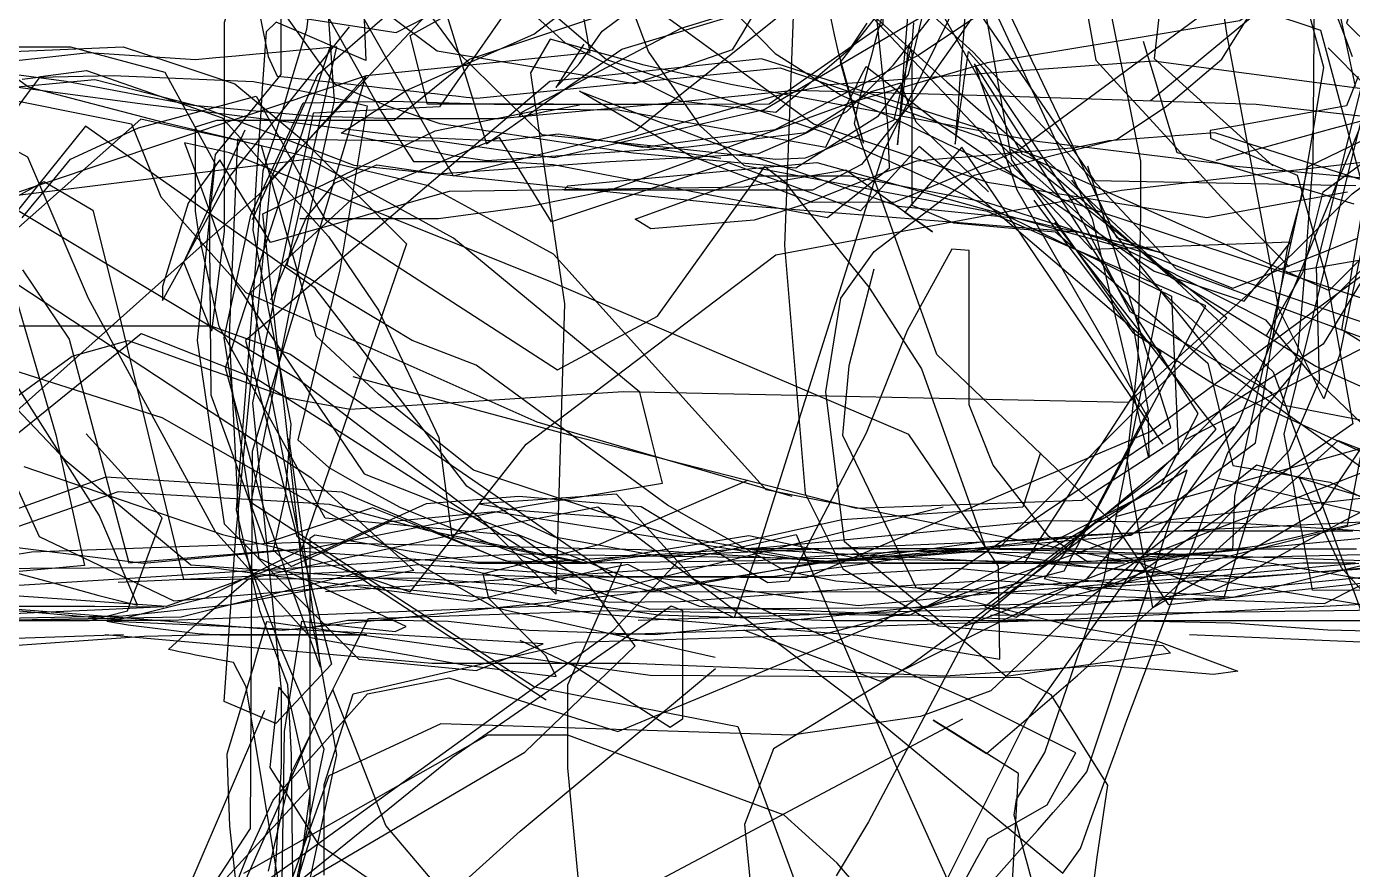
# Model space of a CAD drawing. Header units: metres. Extents: x 30 to 6769, y 117 to 5736.
# Drawn here: x 3719 to 4340, y 1715 to 2110 of the extents above; entities that cross this region are included whole.
import ezdxf

# ---------------------------------------------------------------- set-up
doc = ezdxf.new("R2010")
doc.units = ezdxf.units.M
doc.layers.add('FLOOR_0', color=1, linetype='Continuous')
doc.layers.add('FLOOR_1', color=2, linetype='Continuous')

msp = doc.modelspace()

# ---------------------------------------------------------------- linework, layer by layer
at = {"layer": 'FLOOR_0', "color": 4}
for points in [[(3825.21, 1611.72), (3858.65, 1771.78), (3838.09, 1819.96), (3835.4, 1827.15), (3832.7, 1834.33), (3830.01, 1841.52), (3827.32, 1848.71), (3824.62, 1855.89), (3821.93, 1863.08), (3819.24, 1870.26), (3814.31, 1965.42), (3818.22, 2057.21), (3911.91, 2056.32), (3966.42, 2048.53), (4064.72, 2071.04), (4149.1, 2120.68), (4157.83, 2151.25), (4166.56, 2181.82), (4168.93, 2235.31), (4128.81, 2386.53), (4164.17, 2372.34), (4220.72, 2357.02), (4356.05, 2293.33)], [(3816.31, 1697.8), (3853.56, 1781.31), (3866.46, 1807.12), (3879.36, 1832.93), (3992.73, 1836.61), (4132.41, 1834.37), (4250.09, 1894.71), (4267.84, 1928.87), (4163.17, 2092.44), (4182.84, 2033.4), (4244.43, 1926.62), (4244.76, 1908.09), (4218.47, 2019.44), (4134.87, 2198.26), (4133.71, 2312.22), (4133.71, 2374.03), (4143.19, 2382.09), (4157.02, 2372.21), (4170.84, 2362.33), (4206.22, 2349.63), (4296.68, 2332.62), (4393.12, 2292.65)], [(3596.23, 2335.55), (3786.02, 2298.53), (3843.44, 2173.13), (3919, 2039.96), (4004.35, 2061.24), (4087, 2127.18), (4150.3, 2127.18), (4167.08, 2146.12), (4181.15, 2166.23), (4195.23, 2186.35), (4259.34, 2284.06), (4380.84, 2224.37)], [(4132.14, 2120.13), (4131.1, 2106.66), (4130.07, 2093.19), (4129.03, 2079.72), (4128, 2066.26), (4127.12, 2054.4), (4129.72, 2077.79), (4132.32, 2101.19), (4133.71, 2097.33), (4133.71, 2061.81), (4133.71, 2026.29), (4153.25, 2018.05), (4177.12, 2015.88), (4201, 2013.71), (4272.28, 1952.29), (4284.04, 1904.45), (4329.53, 1896.73), (4451.7, 1838.66)], [(4251.34, 1914.49), (4157.11, 2053.37), (4130.48, 2023.03), (4143.44, 2013.78), (4102.87, 2042.64), (4055.31, 2034.71), (3917.24, 2032.71), (3900.51, 2027.93), (3883.78, 2023.15), (3867.05, 2018.37), (3850.32, 2013.58), (3833.59, 2008.8), (3809.81, 2047.51), (3794.97, 2027.15), (3783.01, 1988.28), (3783.08, 1981.69), (3791.06, 1996.32), (3799.04, 2010.96), (3807.02, 2025.6), (3815, 2040.24), (3870.6, 2109.72)], [(4179.22, 1678.83), (4183.77, 1760.39), (4152.43, 1779.99), (4143.75, 1785.41), (4168.69, 1769.82), (4211.39, 1806.21), (4333.28, 1916.23), (4411.6, 1885.87), (4437.7, 1858.48), (4408.09, 1839.97), (4390.21, 1791.49), (4389.75, 1704.61)], [(4374.9, 1892.39), (4254.89, 1879.03), (4141.58, 1838.66), (4013.29, 1825.24), (3954.41, 1827.28), (3916.69, 1831.47), (3892.35, 1831.95), (3869.73, 1831.95), (3852.04, 1828.57), (3852.04, 1813.06), (3852.04, 1797.55), (3852.04, 1782.04), (3852.04, 1766.53), (3852.04, 1751.02), (3847.26, 1715.7), (3836.08, 1598.33)], [(4104.03, 1651.9), (4143.2, 1682.63), (4148.47, 1692.12), (4153.73, 1701.6), (4159, 1711.08), (4164.26, 1720.56), (4169.53, 1730.04), (4197.08, 1745.73), (4210.51, 1770.05), (4162.46, 1794.09), (4031.84, 1851.2), (3995.58, 1891.09), (3963.29, 1888.79), (3931.01, 1886.48), (3948.51, 1883.53), (3995.07, 1880.2)], [(3995.42, 1609.03), (3887.5, 1736.04), (3862.77, 1799.75), (3856.23, 1786.65), (3849.68, 1773.54), (3843.13, 1760.44), (3832.52, 1714.76)]]:
    msp.add_lwpolyline(points, dxfattribs=at)
at = {"layer": 'FLOOR_0', "color": 1}
for points in [[(4299.8, 1965.24), (4316.97, 1995.02), (4326.32, 2032.44), (4454.16, 2126.35), (4595.84, 2160.73), (4535.3, 2156.67), (4333.32, 2294.81), (4169.2, 2334.73), (4102.63, 2364.95), (4095.43, 2358.54), (4088.22, 2352.14), (4081.02, 2345.73), (4073.82, 2339.33), (4066.61, 2332.92), (4059.41, 2326.52), (4052.21, 2320.11), (4003.09, 2315.06), (3805.81, 2338.18)], [(3666.41, 2329.53), (3842.8, 2223.66), (3928.53, 2173.05), (4116.1, 2114.6), (4150.09, 2083.96), (4254.79, 1992.77), (4322.84, 1950.86), (4380.78, 1925.06), (4463.24, 1891.95), (4561.2, 1833.25), (4600.15, 1796.89), (4590.05, 1791.84), (4579.96, 1786.79), (4569.86, 1781.74), (4559.77, 1776.69), (4549.67, 1771.64), (4539.58, 1766.59), (4529.48, 1761.54), (4424.38, 1744.07), (4421.09, 1586.84)], [(3838.63, 1679.44), (3840.14, 1780.01), (3848.24, 1831.63), (3870.11, 1829.2), (3891.98, 1826.77), (3897.13, 1829.2), (3874.16, 1839.8), (3851.19, 1850.41), (3828.22, 1861.01), (3811.8, 1964.21), (3824.34, 2021.65), (3848.93, 2074.16), (3890.54, 2074.9), (3938.31, 2073.5), (3986.22, 2073.5), (4027.1, 2073.5), (4066.99, 2073.72), (4120.3, 2110.87), (4120.3, 2129.88), (4120.3, 2148.88), (4120.3, 2167.88), (4152.69, 2245.68), (4309.29, 2265.05), (4384.45, 2184.98)], [(3864.12, 2175.15), (3920.82, 2098.29), (3960.59, 2059.29), (3974.46, 2057.9), (3988.32, 2056.51), (4002.18, 2055.13), (4016.04, 2053.74), (4070.07, 2047.78), (4084, 2048.36), (4088.62, 2050.34), (4093.24, 2052.32), (4097.86, 2054.3), (4102.47, 2056.28), (4107.09, 2058.26), (4111.71, 2060.24), (4116.33, 2062.22), (4120.94, 2064.2), (4125.56, 2066.17), (4133.85, 2102.05), (4134.65, 2111.58)], [(3664.97, 973.48), (3608.75, 1153.68), (3545.65, 1342.92), (3530.48, 1414.34), (3514.78, 1419.78), (3499.04, 1423.72), (3483.29, 1427.66), (3467.55, 1431.59), (3451.8, 1435.53), (3447.6, 1554.41), (3452.09, 1630.93), (3586.77, 1637.37), (3764.69, 1643.91), (3824.24, 1734.59), (3825.21, 1911.19), (3878.35, 2086.92), (3983.18, 2097.61), (3972.48, 2157.35)], [(3980.26, 2101.54), (3967.16, 2081.32), (3968.55, 2082.71), (3969.94, 2084.11), (3971.33, 2085.5), (3972.72, 2086.89), (3974.11, 2088.28), (3975.5, 2089.67), (3976.89, 2091.06), (3978.28, 2092.45), (3988.83, 2107.69), (4050.86, 2154.02)], [(4095.78, 2113.43), (4097.45, 2105.94), (4099.11, 2098.45), (4110.99, 2055.79), (4111.12, 2055.31), (4108.42, 2064.78), (4105.72, 2074.24), (4103.01, 2083.71), (4100.31, 2093.17), (4135.26, 2137.89)], [(4147.77, 2115.99), (4160.28, 2094.08), (4172.8, 2072.17), (4185.31, 2050.26), (4329.18, 1986.28), (4396.49, 2053.63)], [(3700.3, 1617.24), (3842.83, 1718.13), (3994.09, 1827.37), (4024.48, 1859.85), (4031.38, 1861.39), (4038.28, 1862.92), (4045.18, 1864.45), (4052.08, 1865.99), (4058.98, 1867.52), (4065.87, 1869.06), (4072.77, 1870.59), (4079.67, 1872.12), (4123.72, 1769.54), (4150.38, 1710.97), (4162.69, 1735.61), (4175, 1760.24), (4187.31, 1784.88), (4286.8, 1925.11), (4348.54, 2074.39)], [(4055.01, 1827.52), (4119.04, 1803.58), (4215.78, 1851.59), (4276.21, 1921.44), (4200.78, 2018.15)], [(4554.74, 1885.63), (4352.5, 1904.16), (4158.81, 1829.38)], [(4218.97, 1709.19), (4220.49, 1721.3), (4225.45, 1754.89), (4220.16, 1763.35), (4214.88, 1771.81), (4209.59, 1780.27), (4204.3, 1788.73), (4199.02, 1797.19), (4184.55, 1805.11), (4011.33, 1806.16), (3831.72, 1831.27), (3830.17, 1826.11), (3828.62, 1820.95), (3827.08, 1815.8), (3825.53, 1810.64), (3823.98, 1805.48), (3822.44, 1800.32), (3820.89, 1795.16), (3819.34, 1790), (3817.8, 1784.85), (3816.25, 1779.69), (3814.7, 1774.53), (3813.16, 1769.37), (3814.43, 1735.92), (3831.31, 1579.43)]]:
    msp.add_lwpolyline(points, dxfattribs=at)
at = {"layer": 'FLOOR_0', "color": 2}
for points in [[(3858.75, 1712.81), (3858.75, 1755.22), (3872.29, 1797.71), (3976.31, 1821.9), (4091.32, 1825.24), (4205.01, 1855.26), (4271.34, 1979.17), (4169.14, 2023.31), (4055.38, 2044.62), (4034.92, 2063.26), (4022.74, 2080.66), (4010.57, 2098.06), (3999.58, 2127.18), (4022.96, 2257.73), (4055.81, 2360.1), (4072.39, 2347.65), (4088.97, 2335.21), (4105.56, 2322.77), (4227.49, 2315.06), (4350.7, 2305.55)], [(3538.58, 2341.9), (3748.6, 2327.51), (3876.33, 2263.52), (3948.53, 2222.2), (4021.75, 2146.53), (4069.86, 2097.13), (4100.72, 2077.74), (4128.26, 2065.49), (4204.14, 2029.05), (4393.73, 1966.59), (4462.52, 1942.95), (4473.6, 1938.02), (4484.68, 1933.1), (4495.76, 1928.17), (4506.84, 1923.25), (4544.94, 1916.28), (4616.34, 1880.07), (4511.13, 1827.53), (4522.18, 1797.88), (4598.12, 1791.69), (4790.99, 1680.85)], [(3635.9, 2321.89), (3817.5, 2253.2), (3875.56, 2186.21), (3933.97, 2162.83), (4045.41, 2154.02), (4107.61, 2147.33), (4125.92, 2130.85), (4144.22, 2114.36), (4162.53, 2097.88), (4257.45, 1996.54), (4346.78, 1963.57)], [(3630.88, 2318.65), (3727.15, 2301.57), (3791.17, 2279.95), (3843.38, 2202.23), (3838.1, 2187.43), (3832.82, 2172.64), (3827.53, 2157.84), (3822.25, 2143.04), (3816.97, 2128.25), (3811.8, 2111.73), (3811.8, 2013.95), (3806, 1967.24), (3793.05, 1999.63), (3821.73, 2061.46)], [(3810.66, 2203.27), (3885.72, 2069.62), (3900.55, 2046.66), (3911.17, 2046.66), (3921.79, 2046.66), (3932.41, 2046.66), (3943.03, 2046.66), (3965.83, 2045.35), (4094.25, 2020.45), (4098.41, 2023.78), (4102.57, 2027.11), (4106.73, 2030.44), (4110.9, 2033.77), (4115.06, 2037.1), (4119.22, 2040.43), (4123.38, 2043.76), (4122.6, 2064.31), (4106.89, 2214.9)], [(4045.66, 2115.04), (4025.7, 2108.9), (3951.1, 2069.62), (3949.78, 2067.56), (3953.84, 2068.38), (3957.9, 2069.19), (3961.96, 2070), (3966.02, 2070.81), (3970.08, 2071.63), (3974.13, 2072.44), (3978.19, 2073.25), (3965.97, 2073.5), (3946.34, 2073.5), (3926.72, 2073.5), (3907.09, 2073.5), (3898.99, 2105.68), (4009.02, 2166.69)], [(4160.54, 2159.53), (4180.49, 2047.49), (4237.72, 1967.54), (4244.46, 1930.42), (4216.36, 1877.17), (4195.7, 1851.67), (4198.26, 1851.03), (4200.83, 1850.39), (4203.39, 1849.75), (4205.96, 1849.11), (4208.52, 1848.47), (4211.09, 1847.82), (4213.66, 1847.18), (4216.22, 1846.54), (4218.79, 1845.9), (4264.64, 1862.87), (4310.6, 1911.63), (4315.27, 1922.55), (4319.95, 1933.47), (4324.63, 1944.4), (4323.22, 1997.59), (4355.03, 2124.79)], [(3849.32, 1709.78), (3952.6, 1770.32), (4004.31, 1820.09), (3982.74, 1848.45), (3949.96, 1871.4), (3859.18, 1879.82), (3809.56, 1969.52), (3799.95, 2012.8), (3798.39, 2023.49), (3798.39, 2027.87), (3798.39, 2032.24), (3798.39, 2036.62), (3798.39, 2040.99), (3798.39, 2045.37), (3798.39, 2049.74), (3798.39, 2054.12), (3798.39, 2058.49), (3798.39, 2062.87), (3808.38, 2066.03), (3891.51, 2066.03), (3926.78, 2094.49), (4004.31, 2120.23)], [(3707.89, 1639.53), (3764.88, 1643.6), (3918.81, 1767.99), (4021.15, 1838.79), (4026.41, 1836.58), (4026.41, 1826.44), (4026.41, 1816.3), (4026.41, 1806.16), (4026.41, 1796.01), (4026.41, 1785.87), (4020.69, 1781.91), (3997.86, 1796.45), (3975.04, 1810.98), (3950.38, 1822.53)]]:
    msp.add_lwpolyline(points, dxfattribs=at)
at = {"layer": 'FLOOR_0', "color": 3}
for points in [[(3546.86, 2335.19), (3762.36, 2300.94), (3823.44, 2268.66), (3867.53, 2237.78), (3935.04, 2174.93), (3945.73, 2119.68), (3912.7, 2072.2), (3853.47, 2069.32), (3825.21, 1933.83), (3833.21, 1852.35), (3838.63, 1799.55), (3838.63, 1763.81), (3836.12, 1720.03), (3826.02, 1595.49), (3829.89, 1587.74), (3833.76, 1580), (3837.64, 1572.25), (3841.51, 1564.5), (3845.38, 1556.76), (3849.25, 1549.01), (3929.92, 1537.86), (4021.02, 1587.81), (3959.71, 1687.85)], [(4156.8, 2284.68), (4155.09, 2316.24), (4156.85, 2289.89), (4158.61, 2263.55), (4160.36, 2237.2), (4160.54, 2155.31), (4229.59, 2011.13), (4380.16, 1959.28), (4516.18, 1916.77), (4661.82, 1899.88), (4756.51, 1908.62), (4855.8, 1889.69), (4962.43, 1888)], [(3825.2, 2019.62), (3855.7, 2087.33), (3977.38, 2192.78)], [(4170.94, 1709.46), (4178.18, 1717.61), (4185.43, 1725.77), (4192.67, 1733.92), (4199.91, 1742.07), (4207.15, 1750.22), (4215.7, 1761.17), (4262.62, 1902.27), (4198.96, 1865.5), (4056.94, 1865.5), (4186.45, 1858.79), (4250.42, 1957.17), (4137.19, 2053.63), (4109.8, 2023.65), (4078.9, 2034.89), (4048.01, 2046.13), (3965.03, 2018.43), (3940.81, 2057.95), (3929.29, 2053.15), (3917.76, 2048.34), (3906.23, 2043.53), (3894.7, 2038.73), (3883.18, 2033.92), (3871.65, 2029.12), (3824.31, 1985.37), (3847.17, 1869.13), (3862.18, 1811.52), (3836.09, 1783.71), (3811.8, 1794.12), (3817.29, 1871.6), (3833.65, 2038.14), (3927.31, 2137.45)], [(3985.38, 1629.5), (3972.76, 1762.98), (3972.76, 1801.79), (3997.79, 1858.79), (3943.78, 1859.65), (3931.28, 1864.65), (3918.79, 1869.65), (3906.29, 1874.65), (3893.8, 1879.65), (3881.3, 1884.65), (3831.04, 1867.92), (3826.83, 1879.5), (3822.63, 1891.07), (3818.42, 1902.65), (3814.21, 1914.22), (3810, 1925.8), (3805.8, 1937.38), (3805.09, 2008.05), (3805.09, 2028.26), (3807.89, 2050.02), (3838.63, 2087.4), (3838.63, 2115.29), (3892.35, 2107.09), (3905.8, 2113.81)], [(3828.94, 2113.59), (3832.49, 2095.82), (3836.72, 2086.66), (3841.64, 2086.11), (3846.55, 2085.57), (3851.47, 2085.02), (3856.38, 2084.47), (3861.3, 2083.93), (3866.22, 2083.38), (3871.13, 2082.83), (3876.05, 2082.28), (3880.96, 2081.74), (3885.88, 2081.19), (3890.79, 2080.64), (3895.71, 2080.1), (3900.63, 2079.55), (3905.54, 2079), (3910.46, 2078.46), (3915.37, 2077.91), (3920.29, 2077.36), (3925.2, 2076.82), (3930.12, 2076.27), (4072.13, 2090.49), (4196.39, 2047.84), (4302.9, 1948.33), (4352.6, 1813.27)], [(3618.21, 1614.96), (3740.15, 1645.14), (3809.39, 1688.36), (3822.79, 1721.89), (3834.75, 1747.9), (3843.6, 1757.87), (3852.45, 1767.83), (3861.3, 1777.8), (3870.16, 1787.76), (3879.01, 1797.72), (3917.07, 1805.11), (3996.21, 1779.96), (4119.5, 1831.25), (4255.08, 1922.28), (4216.23, 2044.44)], [(4373.91, 2025.45), (4245.2, 1897.36), (4167.97, 1838.42), (4172.85, 1836.79), (4177.73, 1835.16), (4182.61, 1833.54), (4191.73, 1839.23), (4389.23, 1888.99)], [(4284.6, 1922.53), (4133.05, 1810.93), (4068.99, 1771.94), (4055.39, 1736.59), (4058.72, 1703.31), (4145.58, 1553.38), (4270.45, 1484.8), (4397.19, 1446.24), (4594.49, 1434.42)], [(3655.08, 1644.08), (3762.92, 1657.25), (3851.59, 1753.48), (3842.4, 1794.85), (3837.4, 1800.75), (3835.31, 1781.97), (3833.23, 1763.2), (3855.76, 1727.58), (4010.34, 1621.11), (4048.76, 1594.2), (4106.47, 1540.16), (4163.95, 1476.27), (4196.26, 1424.16), (4203.59, 1361.83), (4201.85, 1249.74), (4129.58, 1110.72)]]:
    msp.add_lwpolyline(points, dxfattribs=at)
at = {"layer": 'FLOOR_0', "color": 6}
for points in [[(3620.76, 2333.99), (3795.22, 2276.79), (3856.26, 2155.96), (3850.44, 2108.43), (3846.71, 2096), (3842.99, 2083.57), (3839.26, 2071.14), (3835.53, 2058.71), (3829.99, 2042.33), (3817.54, 1883.76), (3828.47, 1836.67), (3832.81, 1825.11), (3837.14, 1813.55), (3841.48, 1801.98), (3843.29, 1769.15), (3845.22, 1578.13)], [(3697.88, 2319.75), (3780.04, 2300.93), (3822.9, 2279.58), (3862, 2249.16), (3905.94, 2213.59), (3954.09, 2173.44), (4020.03, 2113.51), (4087.67, 2064.26), (4114.86, 2055.19), (4142.05, 2046.12), (4169.24, 2037.05), (4271.79, 2020.54), (4304.73, 2026.54), (4337.67, 2032.53)], [(3872.94, 2223.86), (3878.13, 2093.95), (3869.75, 2097.54), (3861.37, 2101.14), (3852.99, 2104.73), (3844.61, 2108.32), (3836.23, 2111.92), (3831.49, 2107.32), (3830.61, 2094.07), (3829.73, 2080.82), (3828.84, 2067.56), (3827.96, 2054.31), (3827.08, 2041.06), (3826.19, 2027.81), (3825.31, 2014.55), (3843.08, 1923.73), (3840.36, 1890.1), (3834.77, 1864.89), (3843.25, 1857.23), (3866.3, 1867.72), (3889.35, 1878.2), (3938.43, 1882.9), (4048.68, 1865.52), (4088.73, 1859.41), (4100.91, 1860.28), (4113.09, 1861.15), (4125.27, 1862.02), (4137.46, 1862.89), (4149.64, 1863.76), (4161.82, 1864.63), (4174.74, 1866.04), (4281.26, 1973.34), (4180.17, 2052.3)], [(3833.74, 1981.97), (3850.46, 2020.61), (3863.91, 2036.76), (3883.29, 2045.07), (3912.06, 2040.96), (3992.39, 2046.62), (4062.06, 2050.45), (4084.42, 2060.03), (4103.4, 2070.02), (4114.33, 2080.95), (4125.26, 2091.89), (4153.7, 2128.34), (4161.12, 2157.53), (4153.88, 2169.6), (4146.64, 2181.67), (4139.41, 2193.73), (4132.17, 2205.8), (4114.79, 2209.32), (4072.16, 2191.55), (3971.51, 2149.59)], [(4164.33, 2117.26), (4155.4, 2104.5), (4146.48, 2091.75), (4137.55, 2078.99), (4110.17, 2045.24), (4087.33, 2033.25), (4070.38, 2033.25), (4053.43, 2033.25), (4036.49, 2033.25), (4019.54, 2033.25), (3970.91, 2033.25), (3972.8, 2035.26), (4000.29, 2038.01), (4089.26, 2046.28), (4231.95, 2006.66), (4299.36, 1972.6), (4321.02, 1946.59), (4409.03, 1861.98)], [(3842.1, 1916.9), (3856.91, 1810.17), (3844.04, 1845.58), (3830.84, 1882.88), (3812.48, 1950.22), (3861.56, 2100.24)], [(4228.36, 1532.95), (4200.45, 1672.12), (4199.2, 1676.7), (4197.95, 1681.28), (4196.7, 1685.87), (4195.45, 1690.45), (4194.2, 1695.03), (4192.95, 1699.62), (4191.7, 1704.2), (4190.46, 1708.78), (4189.21, 1713.37), (4187.96, 1717.95), (4186.71, 1722.53), (4185.46, 1727.11), (4184.21, 1731.7), (4182.96, 1736.28), (4181.71, 1740.86), (4182.75, 1748.21), (4195.99, 1770.28), (4223.61, 1850.99), (4250.65, 1987.02)], [(3969.17, 1858.79), (3929.49, 1859.29), (3925.74, 1859.92), (3921.98, 1860.55), (3918.22, 1861.17), (3914.46, 1861.8), (3910.7, 1862.43), (3906.94, 1863.05), (3903.19, 1863.68), (3899.43, 1864.31), (3895.67, 1864.93), (3891.91, 1865.56), (3888.15, 1866.19), (3884.4, 1866.81), (3880.64, 1867.44), (3876.88, 1868.07), (3873.12, 1868.69), (3869.36, 1869.32), (3865.6, 1869.95), (3861.85, 1870.57), (3858.09, 1871.2), (3854.33, 1871.83), (3852.04, 1870.37), (3852.04, 1865.68), (3852.04, 1860.98), (3852.04, 1856.28), (3852.04, 1851.58), (3852.04, 1846.88), (3852.04, 1842.18), (3852.04, 1837.49), (3852.04, 1832.79), (3852.04, 1828.09), (3852.04, 1823.39), (3852.04, 1818.69), (3852.04, 1814), (3852.04, 1809.3), (3852.04, 1804.6), (3852.04, 1799.9), (3852.04, 1729.74), (3823.9, 1637.5)], [(3717.31, 1656.33), (3723.43, 1654.5), (3729.54, 1652.66), (3735.66, 1650.83), (3741.78, 1648.99), (3747.89, 1647.15), (3754.01, 1645.32), (3779.82, 1671.18), (3830.92, 1789.98)], [(3345.54, 1295.16), (3478.58, 1295.16), (3527.1, 1295.16), (3591.58, 1297.82), (3749.47, 1320.56), (3831.92, 1461.45), (3820.05, 1554.29), (3840, 1636.73), (3991.3, 1697.75), (4157.59, 1785.98)]]:
    msp.add_lwpolyline(points, dxfattribs=at)
at = {"layer": 'FLOOR_0', "color": 7}
for points in [[(3720.15, 2328.68), (3826.07, 2273.62), (3843.91, 2249.08), (3861.75, 2224.54), (3880.69, 2198.76), (3925.86, 2143.53), (3971.42, 2102.13), (4025.55, 2075.02), (4070.07, 2069.73), (4078.81, 2077.23), (4087.55, 2084.72), (4096.29, 2092.22), (4105.03, 2099.71), (4112.86, 2111.44)], [(4169.62, 2032.5), (4135.77, 2065.01), (4128.43, 2083.37), (4114.71, 2079.23), (4099.45, 2069.69), (4084.19, 2060.15), (4029.16, 2053.37), (3934.82, 2046.92), (3919.65, 2049.24), (3906.38, 2051.89), (3893.12, 2054.55), (3879.85, 2057.2), (3866.58, 2059.86), (3897.01, 2079.82), (3956.75, 2106.19), (4054.46, 2180.86), (4133.92, 2180.32), (4141.46, 2160.2), (4149, 2140.08), (4219.11, 2037.81), (4341.62, 2035.49)], [(3912.44, 2127.04), (3934.7, 2054.9), (3939.56, 2058.31), (3944.43, 2061.72), (3949.3, 2065.13), (3954.17, 2068.54), (3959.03, 2071.94), (3963.9, 2075.35), (3968.77, 2078.76), (3973.63, 2082.17), (3978.5, 2085.58), (3983.37, 2088.99), (3988.23, 2092.4), (3993.1, 2095.8), (3997.97, 2099.21), (4125.65, 2137.69)], [(3844.38, 1674.75), (3864.67, 1769.14), (3861.49, 1786.68), (3858.3, 1804.22), (3855.11, 1821.76), (3849.73, 1844.05), (3829.96, 2022.2), (3910.59, 2061.06), (3927.34, 2064.42), (3944.09, 2067.77), (3960.84, 2071.12), (3996.27, 2070.89), (4093.51, 2053.44), (4095.6, 2057.64), (4097.7, 2061.83), (4099.8, 2066.02), (4101.89, 2070.22), (4103.99, 2074.41), (4106.08, 2078.61), (4108.18, 2082.8), (4110.27, 2086.99), (4112.37, 2091.19), (4148.3, 2063.25), (4247.14, 1995.42), (4289.29, 1981.36), (4310.96, 2008.97), (4218.01, 2005.5), (4099.64, 2130.81)], [(4158.93, 2119.68), (4158.05, 2108.19), (4157.16, 2096.71), (4156.28, 2085.23), (4155.4, 2073.74), (4154.52, 2062.26), (4154.03, 2054.78), (4154.92, 2060.98), (4155.8, 2067.17), (4156.69, 2073.37), (4157.57, 2079.57), (4158.46, 2085.77), (4159.34, 2091.97), (4160.23, 2098.16), (4167.27, 2090.25), (4177.64, 2074.68), (4188.02, 2059.11), (4198.39, 2043.54), (4208.77, 2027.97), (4235.84, 1976.51), (4302.46, 1938.44)], [(3838.63, 1702.03), (3822.12, 1800.99), (3816.31, 1812.26), (3813.77, 1812.77), (3811.23, 1813.28), (3808.68, 1813.79), (3806.14, 1814.3), (3803.6, 1814.8), (3801.06, 1815.31), (3798.51, 1815.82), (3795.97, 1816.33), (3793.43, 1816.84), (3790.88, 1817.35), (3788.34, 1817.86), (3785.8, 1818.37), (3800.45, 1831.8), (3823.33, 1851.42), (3921.47, 1872.6), (3986.81, 1885.15), (4105.25, 1795.69), (4204.43, 1713.79), (4212.65, 1725.38), (4218.07, 1740.29), (4223.49, 1755.2), (4228.9, 1770.11), (4234.47, 1785.37), (4281.61, 1910.35), (4316.15, 1952.41)], [(4277.21, 1898.5), (4423.05, 1863.58)], [(3593.12, 1024.36), (3556.95, 1215.35), (3611.43, 1425.12), (3615.49, 1437.32), (3619.56, 1449.52), (3623.63, 1461.73), (3627.69, 1473.93), (3628.36, 1504.32), (3618.53, 1570.89), (3630.68, 1614.18), (3748.57, 1623.95), (3925.07, 1710.51), (3950.49, 1733.45), (4041.89, 1809.5)]]:
    msp.add_lwpolyline(points, dxfattribs=at)
at = {"layer": 'FLOOR_0', "color": 5}
for points in [[(4178.18, 2313.63), (4093.53, 2187.8), (4082.88, 2154.25), (4078.14, 2146.35), (4073.41, 2138.45), (4068.67, 2130.55), (4063.93, 2122.65), (4059.19, 2114.75), (4054.45, 2106.85), (4049.71, 2098.94), (4003.97, 2082.99), (3911.65, 2098.25), (3869.88, 2129.47), (3860.55, 2115.34), (3863.42, 2075.13), (3850.62, 2016.98), (3824.38, 1887.3), (3957.15, 1800.88), (4052.35, 1782.37), (4085.01, 1693.48)], [(3729.71, 2303.25), (3817.96, 2173.76), (3839.39, 2116.72), (3863.45, 2083.03), (3888.12, 2072.66), (3912.85, 2064.41), (4003.32, 2050.74), (4079.4, 2043.74), (4089.09, 2049.8), (4098.79, 2055.86), (4108.48, 2061.92), (4118.17, 2067.98), (4132.22, 2087.42), (4144.34, 2138.31), (4140.63, 2153.19), (4136.91, 2168.06), (4133.19, 2182.94), (4129.48, 2197.81), (4121.93, 2258.48)], [(4229.22, 1880.54), (4409.85, 1930.79), (4573.97, 1887.33), (4774.21, 1885.63), (4972.47, 1915.13), (4981.19, 2024.34), (4980, 2023.37), (5076.96, 1992.99), (5145.15, 2046.66), (5219.81, 2078.44), (5341.87, 2160.4), (5360.82, 2154.08), (5379.76, 2147.76), (5514, 2090.16), (5692.71, 2068.95), (5857.97, 2066.89), (5986.03, 2103.54), (6011.43, 2164.52), (6133.17, 2273.95), (6189.53, 2222.27), (6226.14, 2078.1), (6232.3, 1868.1), (6116.37, 1730.69)], [(4375.98, 1648.26), (4388.56, 1718.46), (4388.56, 1774.58), (4470.45, 1794.92), (4514.39, 1815.22), (4526.79, 1839.21), (4508.4, 1866.82), (4430.29, 1909.06), (4335.09, 1967.94), (4357.03, 2095.64), (4420.26, 2144.67), (4451.9, 2151.7), (4569.55, 2191.59), (4722.7, 2173.28), (4854.69, 2134.31), (4848.05, 2142.62), (4837.77, 2151.61), (4827.5, 2160.61), (4817.22, 2169.6), (4806.95, 2178.6), (4644.28, 2180.86)], [(3960.44, 2120.49), (3990.85, 2094.41), (4093.54, 2060.06), (4096.16, 2058.89), (4098.77, 2057.73), (4101.39, 2056.56), (4104.01, 2055.4), (4106.63, 2054.23), (4109.25, 2053.07), (4111.87, 2051.91), (4114.49, 2050.74), (4117.1, 2049.58), (4119.72, 2048.41), (4122.34, 2047.25), (4124.96, 2046.08), (4127.58, 2044.92), (4130.2, 2043.75), (4132.82, 2042.59), (4135.43, 2041.43), (4138.05, 2040.26), (4140.67, 2039.1), (4143.29, 2037.93), (4145.91, 2036.77), (4148.53, 2035.6), (4151.15, 2034.44), (4153.77, 2033.28), (4255.39, 1983.67), (4258.56, 1909.89), (4162.44, 1830.11), (4113.45, 1737.77), (4098.29, 1712.49)], [(4423.38, 1543.56), (4383.07, 1691.69), (4376.54, 1750.87), (4408.48, 1779.67), (4496.04, 1819.95), (4515.08, 1856.19), (4486.62, 1879.92), (4458.16, 1903.64), (4308.03, 1932.57), (4211.75, 2022), (4167.27, 2061.55), (4063.46, 2094.78), (3964.25, 2084.14), (3821.87, 1962.87), (3845.85, 1871.43), (3962.54, 1794.85)], [(5071.65, 2058.08), (4990.04, 1910.08), (4828.28, 1899.05), (4656.94, 1885.63), (4460.6, 1881.96), (4375.06, 1805.66), (4373.13, 1818.22), (4371.2, 1830.79), (4369.27, 1843.36), (4367.33, 1855.92), (4365.4, 1868.49), (4363.47, 1881.06), (4353.26, 1897.05), (4279.15, 1950.14), (4208.71, 2037.91)], [(4855.41, 1684.46), (4814.35, 1740.21), (4741.06, 1761.77), (4634.46, 1813.24), (4576.69, 1818.5), (4555.16, 1820.46), (4533.85, 1822.4), (4512.53, 1824.33), (4405.81, 1825.24), (4384.48, 1877.74), (4295.28, 1904.66), (4212.87, 1839.13), (4170.81, 1799.09), (4137.83, 1787.09), (4077.57, 1778.27), (3913.22, 1783.67), (3860.83, 1759.3), (3832.33, 1679.68)], [(4105.62, 1710.42), (4098.74, 1718.45), (4073.95, 1740.87), (3972.72, 1778.27), (3953.93, 1778.27), (3935.14, 1778.27), (3820.93, 1713.6)]]:
    msp.add_lwpolyline(points, dxfattribs=at)
at = {"layer": 'FLOOR_1', "color": 5}
for points in [[(4364.55, 2077.96), (4246.94, 2093.63), (4095.27, 2082.56), (4069.05, 2077.07), (4056.56, 2073.5), (4044.08, 2069.93), (4031.59, 2066.36), (4019.1, 2062.79), (4006.61, 2059.22), (3994.12, 2055.65), (4007.78, 2053.37), (4069.76, 2061.64), (4136.32, 2096.07), (4200.97, 2139.45), (4268.52, 2268.38), (4242.77, 2399.03), (4228.62, 2505.72), (4223.41, 2596.36), (4252.88, 2631.36), (4297.64, 2639.5), (4345.06, 2608.48)], [(4641.83, 1825.35), (4538.51, 1831.95), (4500.87, 1831.95), (4463.22, 1831.95), (4415.16, 1840.63), (4364.46, 1851.49), (4309.08, 1845.5), (4253.99, 1839.32), (4229.33, 1876.33), (4145.45, 1956.36), (4106.89, 2064.46), (4108.47, 2072.61), (4110.1, 2078.57), (4111.72, 2084.54), (4113.35, 2090.51), (4114.98, 2096.48), (4116.6, 2102.44), (4118.23, 2108.41), (4119.86, 2114.38), (4121.48, 2120.34), (4123.11, 2126.31), (4124.74, 2132.28), (4126.36, 2138.25), (4158.24, 2284.09)], [(4358.35, 2223.26), (4334.97, 2159.84), (4324.59, 2147.97), (4314.21, 2136.11), (4303.83, 2124.24), (4287.25, 2112.53), (4223.79, 2101.94), (4169.03, 2092.81), (4105.38, 2074.32), (3992.24, 2033.12), (3955.16, 2025.7), (3912.28, 2019.83), (3847.36, 2019.83)], [(4343.53, 2131.02), (4337.23, 2111.44), (4348.86, 2099.8)], [(4328.62, 2099.92), (4380.57, 2047.41)], [(3713.22, 1928.57), (3828.21, 2031.44), (3878.4, 2086.77), (3873.68, 2085.2), (3868.96, 2083.62), (3864.24, 2082.05), (3859.52, 2080.47), (3854.8, 2078.9), (3850.08, 2077.32), (3845.36, 2075.75), (3840.64, 2074.17), (3835.91, 2072.6), (3831.19, 2071.02), (3826.47, 2069.45), (3821.75, 2067.88), (3753.22, 2045.02), (3663.85, 2014.98)], [(3486.59, 1872.21), (3594.72, 1872.21), (3654.56, 1935.57), (3684.38, 2006.72), (3684.38, 2031.94), (3684.38, 2057.17), (3692.89, 2079.5), (3768.55, 2064.27), (3782.21, 2030.11), (3822.03, 1985.39), (3958.29, 1924.83), (4077.6, 1890.2)], [(3717.26, 2020.39), (3722.95, 2027.22), (3728.64, 2034.05), (3734.33, 2040.88), (3740.02, 2047.72), (3771.77, 2062.39), (3826.84, 2077.29), (3829.29, 2072.87), (3831.75, 2068.45), (3834.2, 2064.03), (3836.66, 2059.6), (3839.11, 2055.18), (3841.57, 2050.76), (3844.03, 2046.34), (3846.48, 2041.91), (3848.94, 2037.49), (3851.39, 2033.07), (3853.85, 2028.64), (3856.31, 2024.22), (3859.38, 2019.32), (3967.93, 1949.29), (4014.79, 1974.39), (4064.95, 2044.4), (4074.31, 2037.09), (4082.17, 2027.26), (4090.03, 2017.42), (4097.89, 2007.59), (4105.75, 1997.76), (4113.62, 1987.92), (4138.26, 1949.63), (4168.42, 1865.5), (4174.38, 1865.5), (4180.33, 1865.5), (4186.29, 1865.5), (4192.24, 1865.5), (4198.2, 1865.5), (4204.16, 1865.5), (4210.11, 1865.5), (4216.07, 1865.5), (4222.02, 1865.5), (4227.98, 1865.5), (4233.93, 1865.5), (4239.89, 1865.5), (4245.85, 1865.5), (4251.8, 1865.5), (4341.9, 1865.47)], [(4381.03, 1859.43), (4291.76, 1851.9), (4218.19, 1856.83), (4166.29, 1864.39), (4138.77, 1862.28), (4111.25, 1860.16), (4090.96, 1859.25), (4083.86, 1860.54), (4076.77, 1861.83), (4069.67, 1863.12), (4062.58, 1864.41), (4055.48, 1865.7), (4048.39, 1866.99), (4041.29, 1868.28), (4034.2, 1869.57), (4027.1, 1870.86), (4020.01, 1872.15), (3928.54, 1902.24), (3906.35, 1920), (3884.16, 1937.76), (3854.92, 1965.03), (3829.3, 2053.96), (3810.47, 2058.14), (3791.64, 2062.33), (3772.81, 2066.52), (3704.5, 2006.07)], [(3718.07, 1904.03), (3811.16, 1872.21), (3837.52, 1865.87), (3858.01, 1859.03), (3878.5, 1852.2), (3898.99, 1845.37), (3953.22, 1914.43), (4070.09, 2003.08), (4231.91, 2033.25), (4347.4, 2046.66)], [(4262.11, 1916.75), (4379.68, 1977.39)], [(4585.6, 1845.01), (4505.06, 1854.9), (4462.67, 1858.76), (4364.17, 1857.43), (4214.1, 1846.71)]]:
    msp.add_lwpolyline(points, dxfattribs=at)
at = {"layer": 'FLOOR_1', "color": 1}
for points in [[(4378.38, 2560.78), (4323.01, 2609.53), (4208.34, 2610.29), (4161.61, 2545.91), (4174.1, 2464.38), (4247.45, 2282.33), (4322.31, 2147.51), (4321.49, 2046.56), (4319.81, 2024.71), (4318.13, 2002.86), (4316.45, 1981.01), (4314.32, 1957.39), (4279.88, 1842.61), (4136.53, 1837.93), (4011.19, 1837.16), (3939.66, 1861.21), (3867.15, 1892), (3756.5, 1899.05), (3625.63, 1852.05)], [(4395.44, 2198.95), (4245.55, 2075.02)], [(3711.78, 2100.34), (3739.96, 2100.34), (3784.07, 2088.54), (3807.51, 2045.87), (3799.16, 1962.87), (3811.85, 1877.18), (3874.91, 1813.91), (3929.81, 1808.56), (3961.15, 1821.09), (3869.74, 1826.57), (3756.91, 1831.7), (3766.97, 1830.01), (3783.29, 1827.97), (3799.61, 1825.93), (3810.15, 1825.24), (3817.76, 1825.24), (3825.37, 1825.24), (3832.98, 1825.24), (3840.59, 1825.24), (3848.2, 1825.24), (3855.82, 1825.24), (3863.43, 1825.24), (3871.04, 1825.24), (3878.65, 1825.24), (3855.35, 1825.24), (3831.15, 1825.24), (3806.95, 1825.24), (3774.36, 1824.48), (3642.82, 1815.08)], [(4340.85, 2026.76), (4333, 2029.12), (4325.15, 2031.48), (4317.3, 2033.83), (4309.44, 2036.19), (4301.59, 2038.55), (4293.74, 2040.91), (4285.89, 2043.26), (4278.03, 2045.62), (4192.49, 2056.1), (4049.04, 2082.68), (4008.5, 2091.81), (3986.47, 2097.82), (3964.43, 2103.83), (3955.34, 2088.11), (3961.16, 2047.34), (3971.13, 1980.11), (3967.07, 1844.35), (3931.65, 1879.79), (3846.69, 1944.66), (3699.27, 2033.31)], [(4044.38, 2048.14), (3968.16, 2059.51), (3941.23, 2056.14), (3899.03, 2058.01), (3773.62, 2073.5), (3689.5, 2084.77)], [(3690.27, 1947.6), (3725.25, 1871.26), (3788.24, 1841.16), (3875.9, 1848.69), (3940.66, 1842.05), (3985.33, 1835.18), (4108.12, 1825.03), (4174.98, 1813.89), (4174.36, 1857.37), (4132.35, 1918.92), (3964.71, 1990.41), (3814.35, 2050.75), (3793.36, 2055.46), (3795.37, 2049.94), (3797.38, 2044.42), (3799.38, 2038.9), (3801.39, 2033.38), (3803.4, 2027.86), (3805.4, 2022.34), (3807.41, 2016.82), (3809.41, 2011.3), (3811.42, 2005.78), (3813.43, 2000.26), (3815.43, 1994.74), (3817.44, 1989.22), (3877.34, 1900.58), (4034.4, 1838.66), (4197.74, 1831.95), (4270.79, 1831.95), (4291.63, 1831.95), (4312.47, 1831.95), (4333.31, 1831.95), (4354.15, 1831.95)], [(3683.7, 1914.28), (3740.68, 1955.66), (3766.9, 1963.02), (3779.43, 1958.54), (3791.96, 1954.07), (3804.48, 1949.59), (3817.01, 1945.12), (3829.53, 1940.64), (3842.06, 1936.16), (3870.85, 1930.89), (3998.61, 1939.13), (4235.41, 1934.16), (4311.6, 2003.22), (4339.96, 2031.59), (4359.29, 2045.94)], [(4190.91, 2028.52), (4202.48, 2013.08), (4214.06, 1997.64), (4225.63, 1982.2), (4237.2, 1966.76), (4275.46, 1942.32), (4427.88, 1872.71), (4593.55, 1833.39)], [(3708.02, 1993.91), (3852.41, 1898.83), (3900.73, 1855.34), (3872.21, 1849.99), (3843.7, 1844.64), (3815.19, 1839.3), (3764.45, 1833.92), (3628.6, 1831.31)], [(4115.91, 1996.34), (4104.3, 1951.05), (4101.35, 1918.68), (4135.67, 1847.47), (4210.89, 1829.01), (4249.21, 1822.17), (4286.37, 1808.23), (4274.97, 1806.75), (4249.6, 1808.87), (4224.23, 1810.98), (4149.38, 1805.93), (4001.95, 1811.82), (3909.11, 1811.82), (3756.11, 1825.24)], [(4895.3, 1883.56), (4699.49, 1875.14), (4522.25, 1862.46), (4378.38, 1858.79), (4265.2, 1862.54), (4126.23, 1864.35), (3998.81, 1844.12), (3839.22, 1827.26), (3695.37, 1838.66), (3751.26, 1838.66), (3783.7, 1838.3), (3754.86, 1836.99), (3726.03, 1835.67), (3697.19, 1834.36)], [(4544.64, 1523.3), (4739.34, 1509.88), (4838.71, 1509.88), (5027.55, 1509.88), (5218.67, 1503.17), (5394.54, 1509.89), (5427.41, 1542.77), (5448.19, 1629.57), (5411.6, 1710.36), (5353.96, 1768.64), (5278.9, 1821.65), (5092.61, 1869.98), (4845.72, 1862.7), (4635.94, 1843.5), (4510.56, 1831.95), (4400.12, 1837.35), (4170.53, 1834.34)], [(4625.12, 1859.09), (4396.11, 1863.86), (4201.25, 1859.24), (3947.96, 1862.92), (3708.41, 1847.86)]]:
    msp.add_lwpolyline(points, dxfattribs=at)
at = {"layer": 'FLOOR_1', "color": 6}
for points in [[(4354.2, 2053.67), (4333.89, 1956.02), (4326.7, 1935.61), (4305.62, 1977.79), (4281.44, 2105.59), (4251.87, 2303.56), (4288.61, 2466.4), (4359.48, 2553.68)], [(4080.06, 2164.34), (4074.17, 2007.41), (4083.91, 1891.34), (4101.52, 1856.1), (4146.4, 1829.43), (4251.27, 1820.19), (4254.88, 1816.68), (4239.5, 1814.48), (4224.11, 1812.28), (4208.73, 1810.08), (4193.35, 1807.88), (4177.97, 1805.69), (4102.21, 1868.76), (4093.47, 1938.86), (4100.52, 1982.73), (4116.16, 2004.64), (4162.89, 2040.25), (4229.94, 2057.17), (4253.01, 2072.56), (4278.93, 2094.59), (4380.79, 2257.13)], [(3717.25, 2085.16), (3724.75, 2086.1), (3759.87, 2086.92), (3825.57, 2084.17), (3843.39, 2080.6), (3861.21, 2077.04), (3878.75, 2072.78), (3865.95, 1995.96), (3846.35, 1916.52), (3860.87, 1903.59), (3877.24, 1894.23), (3894.1, 1884.9), (3916.6, 1875.9), (3939.1, 1866.89), (3964.13, 1857.59), (4011.85, 1845.66), (4036.06, 1849.57), (4059.69, 1853.86), (4083.32, 1858.16), (4102.94, 1860.26), (4121.86, 1861.98), (4140.79, 1863.7), (4159.71, 1865.42), (4170.95, 1866.37), (4181.83, 1867.27), (4192.71, 1868.18), (4203.59, 1869.09), (4214.47, 1870), (4225.35, 1870.9), (4236.24, 1871.81), (4294.67, 1915.01), (4309.6, 2005.99), (4316.91, 2032.58), (4319.33, 2047.11), (4321.76, 2061.65), (4324.18, 2076.18), (4326.6, 2090.72), (4305.54, 2168.37)], [(3701.84, 2097.68), (3764.53, 2100.34), (3782.16, 2094.57), (3799.53, 2088.78), (3816.89, 2082.99), (3849.89, 2055.52), (3897.29, 2008.1), (3848.07, 1865.06), (3802.97, 1842.35), (3762.34, 1832.29), (3649.98, 1842.07)], [(4041.76, 1814.7), (3938.51, 1837.89), (3782.82, 1926.7), (3668.28, 1963.22), (3650.48, 1946.34), (3642.55, 1924.12), (3634.62, 1901.9), (3626.69, 1879.68), (3495.91, 1857.73), (3429.96, 1848.31), (3271.09, 1852.08), (3144.97, 1872.28), (2980.66, 1953.61), (2818.43, 2028.91), (2675.32, 2049.11)], [(3695.73, 1831.95), (3791.75, 1833.64), (3874.82, 1854.42), (3902.4, 1858.16), (3915.22, 1857.36), (3928.03, 1856.55), (3940.85, 1855.75), (3953.66, 1854.95), (3966.47, 1854.15), (3979.29, 1853.35), (3992.1, 1852.55), (4084.26, 1852.08), (4245.49, 1920.38), (4357.52, 2003.03)], [(4880.36, 2001.12), (4846.18, 1996.15), (4837.54, 1978.86), (4828.9, 1961.58), (4820.26, 1944.29), (4811.63, 1927), (4799.71, 1907.81), (4770.44, 1878.53), (4691.87, 1819.59), (4567.39, 1818.53), (4384.17, 1820.06), (4263.74, 1825.24)]]:
    msp.add_lwpolyline(points, dxfattribs=at)
at = {"layer": 'FLOOR_1', "color": 2}
for points in [[(4342.47, 2520.66), (4327.66, 2523.48), (4312.86, 2526.31), (4298.05, 2529.13), (4218.95, 2486.49), (4243.91, 2304.39), (4321.58, 2173.74), (4325.53, 2155.33), (4329.47, 2136.92), (4333.41, 2118.51), (4337.35, 2100.1), (4341.3, 2081.69)], [(4567.64, 2318.12), (4495.59, 2351.44), (4473.72, 2398.85), (4463.78, 2410.91), (4457.09, 2413.34), (4450.4, 2415.78), (4443.71, 2418.21), (4437.02, 2420.64), (4430.33, 2423.08), (4423.64, 2425.51), (4416.95, 2427.95), (4410.26, 2430.38), (4403.57, 2432.81), (4396.88, 2435.25), (4350.11, 2397.11), (4294.46, 2347.07), (4260.86, 2216), (4247.14, 2094.83), (4265.69, 2078.12), (4284.24, 2061.42), (4302.79, 2044.72)], [(3694.48, 2019.24), (3727.65, 2037.34), (3750.43, 2023.86), (3762.18, 1976.84), (3792.88, 1851.18), (3901.87, 1851.87), (3990.11, 1845.57), (4164.16, 1845.37), (4326.99, 1839.92), (4435.93, 1895.01), (4430.18, 1953.23), (4361.62, 2037.32), (4282.08, 2044.61), (4257.92, 2050.69), (4252.7, 2068.08), (4247.49, 2085.48), (4242.27, 2102.88)], [(3713.7, 2070.12), (3719.81, 2078.28), (3725.92, 2086.43), (3747.41, 2089.24), (3810.88, 2067.07), (3820.85, 2055.99), (3830.82, 2044.91), (3840.79, 2033.82), (3850.76, 2022.74), (3860.73, 2011.66), (3884.11, 1977.08), (3912.4, 1917.57), (3918.42, 1871), (3933.87, 1867.91), (3949.32, 1864.82), (3964.76, 1861.73), (3980.21, 1858.91), (3995.65, 1861.49), (4011.1, 1864.07), (4026.54, 1866.64), (4041.99, 1869.22), (4057.43, 1871.79), (4119.18, 1858.79), (4138.2, 1858.79), (4157.21, 1858.79), (4176.23, 1858.79), (4195.25, 1858.79), (4233.99, 1855.47), (4271.19, 1852.38), (4283.25, 1853.48), (4295.31, 1854.58), (4307.38, 1855.68), (4319.44, 1856.77), (4331.51, 1857.87), (4342.95, 1858.79)], [(4342.69, 2086.39), (4337.21, 2072.7), (4324.46, 2070.38), (4311.72, 2068.07), (4298.97, 2065.75), (4286.23, 2063.43), (4273.48, 2061.11), (4273.5, 2057.66), (4283.66, 2053.3), (4293.81, 2048.95), (4303.96, 2044.6), (4314.11, 2040.24), (4328.2, 1990.74), (4340.17, 1924.02), (4233.19, 1848.95), (4154.66, 1856.28), (4081.98, 1852.27), (3966.43, 1852.08), (3878.07, 1855.01), (3762.24, 1849.79)], [(4368.52, 2068.06), (4318.98, 2043.96), (4284.81, 1890.16), (4283.89, 1864.67), (4270.31, 1863.63), (4256.74, 1862.58), (4243.17, 1861.54), (4229.6, 1860.49), (4216.03, 1859.45), (4197.85, 1871.18), (4171.84, 1904.64), (4160.54, 1932.79), (4160.54, 1956.87), (4160.54, 1980.95), (4160.54, 2005.04), (4152.44, 2005.64), (4131.62, 1967.63), (4112.39, 1919.53), (4076.14, 1850.39), (4066.42, 1849.53), (4059.01, 1853.98), (4051.6, 1858.43), (4044.18, 1862.88), (4036.77, 1867.33), (4029.36, 1871.78), (4021.95, 1876.23), (4014.53, 1880.68), (4007.12, 1885.13), (3949.87, 1889.97), (3906.48, 1886.6), (3882.01, 1875.47), (3857.54, 1864.34), (3784.72, 1838.58), (3602.46, 1851.33)], [(3713.87, 1854.4), (3733.51, 1849.04), (3753.15, 1843.68), (3771.34, 1839.19), (3767.74, 1847.59), (3764.14, 1855.99), (3760.54, 1864.39), (3756.94, 1872.8), (3753.34, 1881.2), (3697.54, 1968.91)], [(4550.9, 1848.38), (4709.74, 1839.93), (4769.43, 1957.76), (4733.85, 1885.5), (4601.98, 1826.61), (4531.26, 1818.53), (4502.04, 1818.53), (4472.83, 1818.53), (4399.39, 1813.69), (4357.85, 1831.05), (4334.88, 1856.58), (4314.79, 1899.62)], [(4393.32, 1842.85), (4280.4, 1862.43), (4163.16, 1865.5), (4105.94, 1863.04), (4061.9, 1859.89), (3981.31, 1858.79), (3907.5, 1873.84), (3861.24, 1886.27), (3836.47, 1887.73), (3811.71, 1889.19), (3786.94, 1890.64), (3762.18, 1892.1), (3607.25, 1838.32)], [(4521.79, 1866.86), (4414.64, 1877.07), (4223.55, 1858.79), (4062.41, 1858.79)]]:
    msp.add_lwpolyline(points, dxfattribs=at)
at = {"layer": 'FLOOR_1', "color": 7}
for points in [[(3841.31, 2315.06), (4054.31, 2320.66), (4194.07, 2236.94), (4219.92, 2094.09), (4231.66, 2081.28), (4243.4, 2068.47), (4255.13, 2055.66), (4266.87, 2042.85), (4278.61, 2030.04), (4310.41, 1997.37)], [(4324.12, 2155.75), (4183.37, 2051.71), (4154.59, 2039.71), (4125.8, 2027.71), (4087.16, 2027.42), (4029.64, 2049.55), (3978.26, 2079.64), (4040.72, 2055.61), (4127.55, 2025.81), (4146.09, 2023.95), (4164.64, 2022.1), (4183.19, 2020.24), (4215.4, 2012.81), (4251.59, 2003.76), (4212.92, 2013.43), (4047.94, 2026.54), (3872.74, 2044.84), (3801.27, 2072.06), (3751.3, 2084.9), (3701.79, 2080.21)], [(4340.04, 2095.6), (4336.25, 2105.7), (4332.47, 2115.8), (4328.68, 2125.9), (4295.45, 2127.18), (4270.26, 2126.38), (4279.38, 2123.33), (4288.51, 2120.29), (4297.64, 2117.25), (4306.77, 2114.2), (4315.89, 2111.16), (4325.02, 2108.11), (4358.26, 1984.84), (4337.5, 1876.42), (4296.45, 1866.94), (4237.73, 1858.79), (4065.64, 1893.01), (3965.99, 2003.39), (3936.76, 2019.34), (3907.53, 2035.29), (3784.14, 2064.7), (3720.3, 2081.38), (3702.27, 2094.27)], [(3702.12, 2024.2), (3733.15, 1918.81), (3746.53, 1857.73), (3726.06, 1855.87), (3705.59, 1854.01)], [(3717.54, 1996.02), (3739.36, 1963.49), (3767.23, 1858.99), (3779.27, 1859.99), (3791.32, 1861), (3803.37, 1862), (3815.42, 1863.01), (3827.47, 1864.01), (3839.52, 1865.01), (3917.03, 1859.52), (3930.58, 1858.79), (3935.67, 1858.79), (3940.76, 1858.79), (3945.86, 1858.79), (3950.95, 1858.79), (3956.04, 1858.79), (3961.13, 1858.79), (3966.22, 1858.79), (3971.31, 1858.79), (3976.4, 1858.79), (3981.5, 1858.79), (4005.51, 1861.85), (4211.58, 1870.57), (4273.68, 1845.72), (4282.25, 1849.52), (4290.06, 1853.73), (4297.87, 1857.94), (4305.68, 1862.14), (4313.5, 1866.35), (4321.31, 1870.56), (4329.12, 1874.77), (4336.93, 1878.98), (4344.74, 1883.18)], [(3709.01, 1937.02), (3737.78, 1906.73), (3796.28, 1857.95), (3912.99, 1849.69), (4015, 1834.58), (4096.32, 1831.95), (4139, 1831.95), (4179.81, 1831.95), (4232.72, 1831.95), (4283.22, 1830.85), (4328.53, 1827.61), (4424.37, 1825.24)], [(4611.79, 1845.37), (4406.94, 1858.21), (4208.05, 1838.66), (4005.67, 1831.95)]]:
    msp.add_lwpolyline(points, dxfattribs=at)
at = {"layer": 'FLOOR_1', "color": 3}
for points in [[(4175.02, 2161.8), (4120.65, 2051.72), (4061.04, 1863.19), (4050.57, 1833.28), (4045.04, 1836.05), (4039.52, 1838.81), (4034, 1841.58), (4028.47, 1844.34), (4022.95, 1847.1), (4017.42, 1849.87), (4011.9, 1852.63), (4006.37, 1855.39), (4000.85, 1858.16), (3984.87, 1855.11), (3965.78, 1850.34), (3946.7, 1845.56), (3927.61, 1840.79), (3804.47, 1856.69), (3665.36, 1855.99)], [(4382.98, 1971.41), (4324.64, 1883.46), (4246.65, 1837.87), (4244.56, 1849.35), (4242.47, 1860.84), (4240.38, 1872.33), (4238.3, 1883.82), (4236.21, 1895.31), (4234.54, 1907.87), (4237.14, 1931.21), (4239.73, 1954.55), (4241.02, 2022.52), (4241.02, 2046.83), (4222.19, 2140.34)], [(4870.44, 1872.21), (4740.86, 1872.21), (4576.57, 1847.96), (4525.51, 1868.4), (4478.05, 1890.03), (4449.98, 1918.11), (4431.41, 1965.39), (4438.41, 2019.98), (4443.15, 2042.08), (4447.88, 2064.18), (4452.61, 2086.28), (4451.92, 2097.87), (4441.74, 2091.08), (4431.55, 2084.29), (4421.36, 2077.49), (4411.18, 2070.7), (4400.99, 2063.9), (4390.81, 2057.11), (4380.62, 2050.32), (4326.36, 1961.24), (4213.37, 1888.02), (4107.84, 1884.43), (3973.07, 1918.87), (3872.23, 1946.02)], [(3684.15, 2091.42), (3737.85, 2084.28), (3797.32, 2072.99), (3824.93, 2070.48), (3852.53, 2067.97), (3891.56, 2066.79), (3940.64, 2066.79), (4012.03, 2073.41), (4079, 2080.11), (4169.77, 2077.54), (4294.94, 2073.5), (4385.56, 2063.37)], [(4194.07, 1910.46), (4185.67, 1885.03), (4176.27, 1884.36), (4166.87, 1883.69), (4157.47, 1883.01), (4148.07, 1882.34), (4138.68, 1881.67), (4129.28, 1881), (4119.88, 1880.33), (4110.48, 1879.66), (4101.08, 1878.98), (4020.24, 1861.13), (3966.63, 1870.88), (3949.14, 1879.02), (3937.32, 1886.9), (3925.51, 1894.78), (3854.53, 1987.42), (3746.93, 2063.16), (3695.49, 1999.49)], [(4370.53, 2029.64), (4275.58, 2060.02), (4226.02, 2056.33), (4210.26, 2053.05), (4204.95, 2052.6), (4199.64, 2052.16), (4194.33, 2051.72), (4189.01, 2051.28), (4183.7, 2050.83), (4178.39, 2050.39), (4173.07, 2049.95), (4167.76, 2049.5), (4162.45, 2049.06), (4157.13, 2048.62), (4151.82, 2048.17), (4146.51, 2047.73), (4141.19, 2047.29), (4135.88, 2046.85), (4122.21, 2042.06), (4102.79, 2034.29), (4083.37, 2026.52), (4059.91, 2019.26), (4011.56, 2015.23), (4004.27, 2019.7), (4042.38, 2033.57), (4062.24, 2039.96), (4066.49, 2039.96), (4070.75, 2039.96), (4075.01, 2039.96), (4079.27, 2039.96), (4083.52, 2039.96), (4087.78, 2039.96), (4092.04, 2039.96), (4096.3, 2039.96), (4100.55, 2039.96), (4104.81, 2039.96), (4169.11, 2027.51), (4241.32, 2004.44), (4284.06, 1987.4), (4298.66, 1993.24), (4313.25, 1999.08), (4327.85, 2004.92), (4342.44, 2010.76)], [(4340.17, 1873.69), (4331.3, 1873.69), (4322.42, 1873.69), (4313.55, 1873.69), (4256.74, 1873.69), (4214.14, 1871.91), (4185.74, 1868.36), (4157.34, 1864.81), (4134.85, 1861.84), (4118.28, 1859.48), (4101.72, 1857.11), (4085.15, 1854.74), (4068.58, 1852.37), (4056.15, 1852.37), (4043.73, 1852.37), (4031.3, 1852.37), (4018.88, 1852.37), (4006.45, 1852.37), (3994.02, 1852.37), (3956.16, 1878.43), (3918.29, 1904.49), (3880.42, 1930.56), (3842.55, 1956.62), (3805.86, 1969.65), (3770.36, 1969.65), (3734.86, 1969.65), (3699.35, 1969.65)], [(4695.27, 1897.31), (4585.24, 1858.79), (4545.72, 1858.79), (4500.27, 1857.22), (4432.86, 1853.15), (4349.04, 1858.74), (4284.19, 1842.75), (4220.49, 1847.27), (4170.89, 1850.63), (4131.14, 1848.15), (4091.39, 1845.66), (4058.02, 1843.16), (4025.49, 1840.65), (3992.02, 1840.41), (3954.9, 1848.98), (3917.79, 1857.55)], [(4508.03, 1845.37), (4393.53, 1842.16), (4329.58, 1838.66), (4197.63, 1831.95), (3994.93, 1825.24)]]:
    msp.add_lwpolyline(points, dxfattribs=at)
at = {"layer": 'FLOOR_1', "color": 4}
for points in [[(4341.44, 1858.79), (4329.11, 1858.79), (4316.77, 1858.79), (4292.34, 1856.75), (4265.59, 1854.31), (4239, 1851.93), (4214.31, 1850.02), (4189.62, 1848.12), (4164.94, 1846.22), (4134.1, 1847.17), (4098.23, 1850.43), (4074.64, 1855.1), (4063.64, 1861.21), (4052.65, 1867.32), (4041.66, 1873.43), (4030.67, 1879.54), (4019.35, 1885.98), (3929.84, 1951.38), (3899.84, 1962.95), (3890.1, 1968.8), (3880.36, 1974.64), (3870.62, 1980.49), (3860.88, 1986.34), (3851.14, 1992.19), (3841.39, 1998.04), (3864.56, 2100.26), (3855.13, 2099.4), (3845.69, 2098.55), (3836.26, 2097.69), (3826.82, 2096.83), (3817.39, 2095.97), (3807.95, 2095.11), (3798.52, 2094.26), (3748.6, 2097.55), (3696.26, 2091.68)], [(4148.44, 1884.9), (3962.81, 1838.66), (3786.65, 1831.95), (3618.96, 1831.95), (3507.74, 1831.95), (3428.98, 1857.07), (3305.41, 1924.23), (3194.8, 2077.99)], [(3652.85, 2066.39), (3663.82, 2064.2), (3674.79, 2062), (3685.75, 2059.81), (3696.72, 2057.61), (3707.69, 2055.42), (3719.84, 2048.88), (3748.17, 1982.73), (3807.7, 1873.65), (3852.34, 1823.97), (3924.2, 1811.18), (3945.76, 1808.49), (3967.32, 1805.79), (3962.67, 1815.2), (3949.19, 1828.69), (3935.7, 1842.18), (3933.04, 1853.89), (3960.17, 1860.67), (3987.3, 1867.46), (4056.96, 1897.56)], [(4499.89, 1845.37), (4321.34, 1846.22), (4319.87, 1854.32), (4318.4, 1862.42), (4316.92, 1870.52), (4315.45, 1878.62), (4313.98, 1886.72), (4312.51, 1894.82), (4311.04, 1902.92), (4309.56, 1911.02), (4308.09, 1919.12), (4328.57, 2002.56), (4344.02, 2065.62), (4330.44, 2061.92), (4316.86, 2058.21), (4303.28, 2054.5), (4289.69, 2050.8), (4276.11, 2047.09)], [(3696.16, 1868.51), (3774.07, 1858.79), (3854.27, 1866.06), (3953.31, 1885.63), (4017.07, 1896.18), (4011.75, 1917.45), (4006.43, 1938.73), (3919.26, 2010.77), (3851.89, 2047.71), (3716.37, 2030.86)], [(4308.68, 1994.55), (4444.27, 2018.02)], [(3687.9, 1897.45), (3772.95, 1966.21), (3828.02, 1944.51), (3961.44, 1859.38), (4065.74, 1866.33), (4196.13, 1878.72), (4284.87, 1877.65), (4373.55, 1872.21)], [(3632.22, 1848.01), (3704.86, 1831.95), (3748.79, 1831.95), (3766.58, 1836.54), (3769.29, 1843.79), (3772.01, 1851.03), (3774.72, 1858.27), (3777.44, 1865.51), (3780.15, 1872.76), (3782.87, 1880), (3747.22, 1919.21)], [(4357.53, 1878.63), (4225.63, 1872.21), (4165.27, 1868.52), (4097.78, 1859.36), (4007.14, 1865.03), (3847.55, 1868.48), (3721.68, 1863.86), (3550.17, 1835.81)], [(4233.25, 1858.79), (4058.79, 1858.79), (3859.27, 1845.37)], [(4346.06, 1839.04), (4332.97, 1841.22), (4319.88, 1843.4), (4306.79, 1845.59), (4293.7, 1847.77), (4280.61, 1849.95), (4267.33, 1852.04), (4246.85, 1850.46), (4226.36, 1848.89), (4205.87, 1847.31), (4185.38, 1845.73), (4172.47, 1844.63), (4161.84, 1843.66), (4151.2, 1842.69), (4140.56, 1841.72), (4129.92, 1840.76), (4119.28, 1839.79), (4108.64, 1838.82), (4086.68, 1841.55), (4062.48, 1845.01), (4038.28, 1848.47), (4014.09, 1851.92)], [(3764.75, 1825.24), (3603.52, 1819.8)]]:
    msp.add_lwpolyline(points, dxfattribs=at)

doc.saveas('drawing.dxf')
